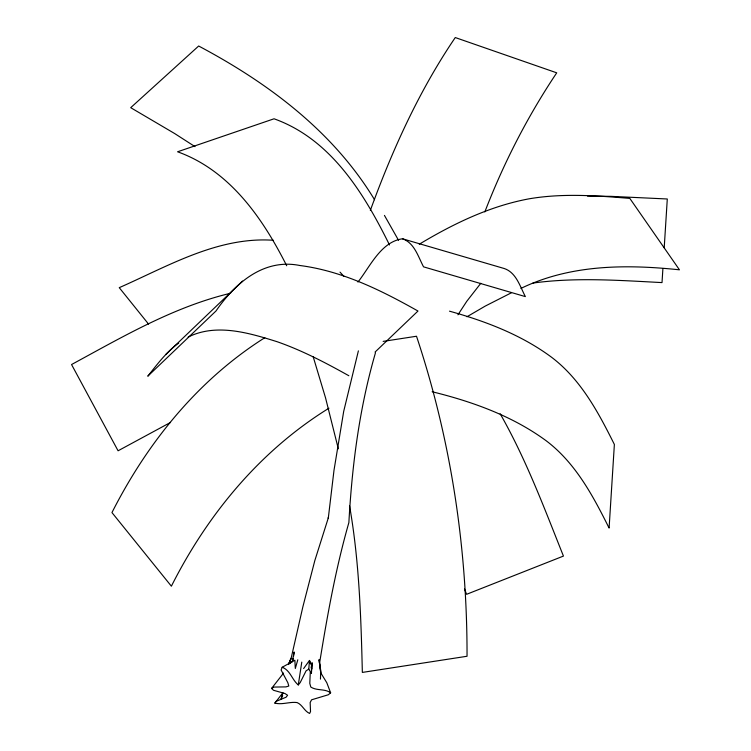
<?xml version="1.0" encoding="UTF-8"?>
<svg xmlns="http://www.w3.org/2000/svg" width="751" height="751" viewBox="0 0 751 751"><rect width="100%" height="100%" fill="white"/><g stroke="black" fill="none" stroke-linecap="round" stroke-linejoin="round"><path stroke-width="1.13" d="M320.461 679.111L320.724 670.361L319.006 659.707L320.771 672.868L326.807 682.753L330.637 692.826L328.328 694.759L311.571 699.81L310.163 702.542L310.529 711.572L309.619 713.45C304.38 711.225 302.446 704.785 297.114 702.57C289.689 701.547 282.188 705.048 274.875 703.096L276.021 701.396L286.103 697.21L287.586 695.257L284.939 693.52L273.514 690.282L271.58 688.423L283.559 673.084M662.898 268.661L662.016 282.592C619.077 280.376 575.764 277.175 532.985 283.052M664.213 247.755L667.292 198.987L611.098 196.358L587.46 196.095M330.637 692.826C324.995 688.46 316.725 691.014 310.792 687.015L309.797 683.382L310.304 671.647L308.802 669.113L309.468 660.448L303.639 668.55M292.956 660.57L293.256 658.42M293.557 656.271L294.157 651.981L292.27 661.593M271.58 688.423L273.946 687.071L285.99 686.893L288.797 686.038L287.858 682.734L281.109 670.014L282.169 667.263C290.261 670.099 292.026 679.908 298.288 684.94L301.78 662.11M319.569 663.161C327.239 615.886 335.669 568.657 348.877 522.574C352.041 465.226 359.4 408.075 375.462 352.82M358.387 350.858L343.695 411.379L333.988 470.361L328.281 518.274L328.478 517.373L314.819 560.593L302.86 606.855L291.388 657.163L288.741 664.128L291.125 658.402L288.468 664.494M282.902 692.732L281.015 699.331L282.667 695.36M295.284 668.54L297.8 659.791M370.337 210.411C392.351 149.956 419.02 90.909 455.266 37.55L556.726 72.828C527.624 116.33 503.639 163.08 484.836 211.923M457.95 314.791L466.784 301.292L480.818 283.277M357.955 282.057C370.121 266.614 380.898 241.813 402.47 238.79L504.297 268.539C516.266 272.594 519.983 286.431 525.371 296.607L423.545 266.849C418.157 256.682 414.439 242.845 402.47 238.79M274.875 703.096L282.62 693.117M298.288 684.94L300.231 682.528L306.079 670.84L308.802 669.113M178.7 343.029C166.356 351.975 157.184 364.404 147.778 376.213L215.988 310.998C235.016 283.277 263.582 258.203 299.837 265.497C342.259 270.97 381.151 290.271 417.978 311.036L375.04 352.097M165.802 354.481L242.526 281.071M290.017 663.368L292.458 661.434M264.821 337.697C197.973 379.922 147.44 442.583 111.955 512.576L171.378 586.193C207.567 514.407 260.081 450.76 328.938 408.206M419.283 244.216C453.341 223.76 489.821 206.074 529.155 198.808C562.461 193.11 596.36 195.626 629.826 198.405L679.448 269.816C626.869 264.286 571.868 264.446 523.025 287.408L520.922 288.375M466.981 316.753L485.287 306.061L511.478 292.749M282.169 667.263L294.89 660.251L295.227 667.508M170.543 422.419L118.076 450.788L71.552 364.535C122.591 336.842 173.631 306.849 230.632 293.237M188.154 337.077C216.241 323.024 248.947 332.881 277.1 341.705C302.165 350.454 325.737 362.808 348.849 375.744M383.151 341.386L416.505 336.241C450.825 439.297 467.253 547.704 467.038 656.261L362.348 672.417C361.015 616.787 359.231 560.931 349.581 506.005M273.345 240.273C218.043 236.434 168.168 266.107 119.249 287.661L148.576 324.122M432.163 391.75C472.492 401.644 512.633 416.073 546.324 440.875C575.538 462.991 593.083 495.951 609.099 528.075L614.374 444.47C598.35 412.346 580.814 379.396 551.591 357.269C521.325 334.815 485.55 321.193 449.492 311.167M194.997 146.633L174.683 133.556L130.712 107.675L198.668 46.018C268.135 82.901 333.247 131.463 374.552 199.738M340.006 272.134L343.996 276.462M384.446 215.406L398.556 240.311M500.147 413.726C525.935 458.936 544.184 507.864 563.438 556.078L466.587 594.313L464.503 589.009M286.704 265.751C262.681 218.194 229.834 170.543 177.583 151.786L274.059 118.789C331.041 139.17 364.01 193.448 389.506 244.957M313.167 356.678L325.53 397.805L338.325 448.835M310.313 663.715L309.468 660.448L311.496 665.198L311.421 673.45L312.069 662.711L311.721 669.16L311.158 666.982M319.466 662.082L320.771 672.868"/></g></svg>
